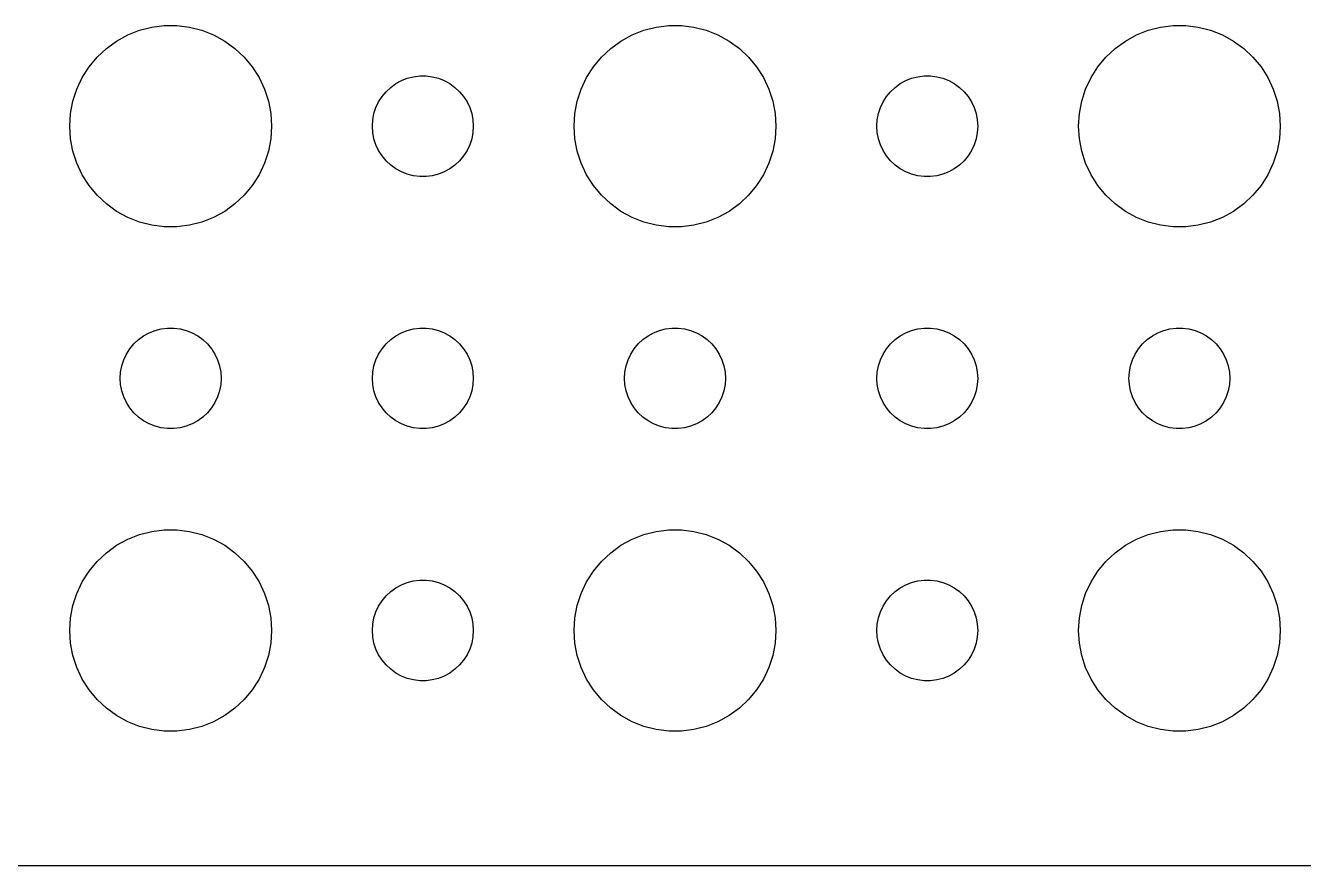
# Model space of a CAD drawing. Header units: metres. Extents: x -134 to 134, y -112 to 112.
# Drawn here: x -71.81 to -33.81, y -111.99 to -87.01 of the extents above; entities that cross this region are included whole.
import ezdxf

# ---------------------------------------------------------------- set-up
doc = ezdxf.new("R2010")
doc.units = ezdxf.units.M

msp = doc.modelspace()

# ---------------------------------------------------------------- linework, layer by layer
for p, q in [((-68.0621, -87.0531), (-67.6884, -87.0059)), ((-67.6884, -87.0059), (-67.3116, -87.0059)), ((-67.3116, -87.0059), (-66.9379, -87.0531)), ((-53.0621, -87.0531), (-52.6884, -87.0059)), ((-52.6884, -87.0059), (-52.3116, -87.0059)), ((-52.3116, -87.0059), (-51.9379, -87.0531)), ((-38.0621, -87.0531), (-37.6884, -87.0059)), ((-37.6884, -87.0059), (-37.3116, -87.0059)), ((-37.3116, -87.0059), (-36.9379, -87.0531)), ((-69.1075, -87.467), (-68.7773, -87.2855)), ((-68.7773, -87.2855), (-68.427, -87.1468)), ((-68.427, -87.1468), (-68.0621, -87.0531)), ((-66.9379, -87.0531), (-66.573, -87.1468)), ((-66.573, -87.1468), (-66.2227, -87.2855)), ((-66.2227, -87.2855), (-65.8925, -87.467)), ((-54.1075, -87.467), (-53.7773, -87.2855)), ((-53.7773, -87.2855), (-53.427, -87.1468)), ((-53.427, -87.1468), (-53.0621, -87.0531)), ((-51.9379, -87.0531), (-51.5729, -87.1468)), ((-51.5729, -87.1468), (-51.2227, -87.2855)), ((-51.2227, -87.2855), (-50.8925, -87.467)), ((-39.1075, -87.467), (-38.7773, -87.2855)), ((-38.7773, -87.2855), (-38.427, -87.1468)), ((-38.427, -87.1468), (-38.0621, -87.0531)), ((-36.9379, -87.0531), (-36.5729, -87.1468)), ((-36.5729, -87.1468), (-36.2227, -87.2855)), ((-36.2227, -87.2855), (-35.8925, -87.467)), ((-69.6869, -87.9464), (-69.4123, -87.6885)), ((-69.4123, -87.6885), (-69.1075, -87.467)), ((-65.8925, -87.467), (-65.5877, -87.6885)), ((-65.5877, -87.6885), (-65.3131, -87.9464)), ((-54.6869, -87.9464), (-54.4123, -87.6885)), ((-54.4123, -87.6885), (-54.1075, -87.467)), ((-50.8925, -87.467), (-50.5877, -87.6885)), ((-50.5877, -87.6885), (-50.3131, -87.9464)), ((-39.6869, -87.9464), (-39.4123, -87.6885)), ((-39.4123, -87.6885), (-39.1075, -87.467)), ((-35.8925, -87.467), (-35.5877, -87.6885)), ((-35.5877, -87.6885), (-35.3131, -87.9464)), ((-69.927, -88.2366), (-69.6869, -87.9464)), ((-65.3131, -87.9464), (-65.073, -88.2366)), ((-54.927, -88.2366), (-54.6869, -87.9464)), ((-50.3131, -87.9464), (-50.0729, -88.2366)), ((-39.927, -88.2366), (-39.6869, -87.9464)), ((-35.3131, -87.9464), (-35.0729, -88.2366)), ((-70.1289, -88.5547), (-69.927, -88.2366)), ((-65.073, -88.2366), (-64.8711, -88.5547)), ((-60.4635, -88.5734), (-60.2811, -88.5266)), ((-60.2811, -88.5266), (-60.0942, -88.503)), ((-60.0942, -88.503), (-59.9058, -88.503)), ((-59.9058, -88.503), (-59.7189, -88.5266)), ((-59.7189, -88.5266), (-59.5365, -88.5734)), ((-55.1289, -88.5547), (-54.927, -88.2366)), ((-50.0729, -88.2366), (-49.8711, -88.5547)), ((-45.4635, -88.5734), (-45.2811, -88.5266)), ((-45.2811, -88.5266), (-45.0942, -88.503)), ((-45.0942, -88.503), (-44.9058, -88.503)), ((-44.9058, -88.503), (-44.7189, -88.5266)), ((-44.7189, -88.5266), (-44.5365, -88.5734)), ((-40.1289, -88.5547), (-39.927, -88.2366)), ((-35.0729, -88.2366), (-34.8711, -88.5547)), ((-70.4057, -89.2539), (-70.2893, -88.8956)), ((-70.2893, -88.8956), (-70.1289, -88.5547)), ((-64.8711, -88.5547), (-64.7107, -88.8956)), ((-64.7107, -88.8956), (-64.5943, -89.2539)), ((-61.0934, -88.9732), (-60.9561, -88.8442)), ((-60.9561, -88.8442), (-60.8037, -88.7335)), ((-60.8037, -88.7335), (-60.6387, -88.6428)), ((-60.6387, -88.6428), (-60.4635, -88.5734)), ((-59.5365, -88.5734), (-59.3613, -88.6428)), ((-59.3613, -88.6428), (-59.1963, -88.7335)), ((-59.1963, -88.7335), (-59.0439, -88.8442)), ((-59.0439, -88.8442), (-58.9065, -88.9732)), ((-55.4057, -89.2539), (-55.2893, -88.8956)), ((-55.2893, -88.8956), (-55.1289, -88.5547)), ((-49.8711, -88.5547), (-49.7107, -88.8956)), ((-49.7107, -88.8956), (-49.5942, -89.2539)), ((-46.0934, -88.9732), (-45.9561, -88.8442)), ((-45.9561, -88.8442), (-45.8037, -88.7335)), ((-45.8037, -88.7335), (-45.6387, -88.6428)), ((-45.6387, -88.6428), (-45.4635, -88.5734)), ((-44.5365, -88.5734), (-44.3613, -88.6428)), ((-44.3613, -88.6428), (-44.1963, -88.7335)), ((-44.1963, -88.7335), (-44.0439, -88.8442)), ((-44.0439, -88.8442), (-43.9065, -88.9732)), ((-40.4057, -89.2539), (-40.2893, -88.8956)), ((-40.2893, -88.8956), (-40.1289, -88.5547)), ((-34.8711, -88.5547), (-34.7107, -88.8956)), ((-34.7107, -88.8956), (-34.5942, -89.2539)), ((-70.4763, -89.624), (-70.4057, -89.2539)), ((-64.5943, -89.2539), (-64.5237, -89.624)), ((-61.3947, -89.4478), (-61.3145, -89.2774)), ((-61.3145, -89.2774), (-61.2135, -89.1183)), ((-61.2135, -89.1183), (-61.0934, -88.9732)), ((-58.9065, -88.9732), (-58.7865, -89.1183)), ((-58.7865, -89.1183), (-58.6855, -89.2774)), ((-58.6855, -89.2774), (-58.6053, -89.4478)), ((-55.4763, -89.624), (-55.4057, -89.2539)), ((-49.5942, -89.2539), (-49.5237, -89.624)), ((-46.3947, -89.4478), (-46.3145, -89.2774)), ((-46.3145, -89.2774), (-46.2135, -89.1183)), ((-46.2135, -89.1183), (-46.0934, -88.9732)), ((-43.9065, -88.9732), (-43.7865, -89.1183)), ((-43.7865, -89.1183), (-43.6855, -89.2774)), ((-43.6855, -89.2774), (-43.6053, -89.4478)), ((-40.4763, -89.624), (-40.4057, -89.2539)), ((-34.5942, -89.2539), (-34.5237, -89.624)), ((-70.5, -90), (-70.4763, -89.624)), ((-64.5237, -89.624), (-64.5, -90)), ((-61.4882, -89.812), (-61.4529, -89.627)), ((-61.4529, -89.627), (-61.3947, -89.4478)), ((-58.6053, -89.4478), (-58.5471, -89.627)), ((-58.5471, -89.627), (-58.5118, -89.812)), ((-55.5, -90), (-55.4763, -89.624)), ((-49.5237, -89.624), (-49.5, -90)), ((-46.4882, -89.812), (-46.4529, -89.627)), ((-46.4529, -89.627), (-46.3947, -89.4478)), ((-43.6053, -89.4478), (-43.5471, -89.627)), ((-43.5471, -89.627), (-43.5118, -89.812)), ((-40.5, -90), (-40.4763, -89.624)), ((-34.5237, -89.624), (-34.5, -90)), ((-70.4763, -90.376), (-70.5, -90)), ((-64.5, -90), (-64.5237, -90.376)), ((-61.5, -90), (-61.4882, -89.812)), ((-61.4882, -90.188), (-61.5, -90)), ((-58.5118, -89.812), (-58.5, -90)), ((-58.5, -90), (-58.5118, -90.188)), ((-55.4763, -90.376), (-55.5, -90)), ((-49.5, -90), (-49.5237, -90.376)), ((-46.5, -90), (-46.4882, -89.812)), ((-46.4882, -90.188), (-46.5, -90)), ((-43.5118, -89.812), (-43.5, -90)), ((-43.5, -90), (-43.5118, -90.188)), ((-40.4763, -90.376), (-40.5, -90)), ((-34.5, -90), (-34.5237, -90.376)), ((-70.4057, -90.7461), (-70.4763, -90.376)), ((-64.5237, -90.376), (-64.5943, -90.7461)), ((-61.4529, -90.373), (-61.4882, -90.188)), ((-61.3947, -90.5522), (-61.4529, -90.373)), ((-58.5471, -90.373), (-58.6053, -90.5522)), ((-58.5118, -90.188), (-58.5471, -90.373)), ((-55.4057, -90.7461), (-55.4763, -90.376)), ((-49.5237, -90.376), (-49.5942, -90.7461)), ((-46.4529, -90.373), (-46.4882, -90.188)), ((-46.3947, -90.5522), (-46.4529, -90.373)), ((-43.5471, -90.373), (-43.6053, -90.5522)), ((-43.5118, -90.188), (-43.5471, -90.373)), ((-40.4057, -90.7461), (-40.4763, -90.376)), ((-34.5237, -90.376), (-34.5942, -90.7461)), ((-70.2893, -91.1044), (-70.4057, -90.7461)), ((-64.5943, -90.7461), (-64.7107, -91.1044)), ((-61.3145, -90.7226), (-61.3947, -90.5522)), ((-61.2135, -90.8817), (-61.3145, -90.7226)), ((-58.6855, -90.7226), (-58.7865, -90.8817)), ((-58.6053, -90.5522), (-58.6855, -90.7226)), ((-55.2893, -91.1044), (-55.4057, -90.7461)), ((-49.5942, -90.7461), (-49.7107, -91.1044)), ((-46.3145, -90.7226), (-46.3947, -90.5522)), ((-46.2135, -90.8817), (-46.3145, -90.7226)), ((-43.6855, -90.7226), (-43.7865, -90.8817)), ((-43.6053, -90.5522), (-43.6855, -90.7226)), ((-40.2893, -91.1044), (-40.4057, -90.7461)), ((-34.5942, -90.7461), (-34.7107, -91.1044)), ((-70.1289, -91.4453), (-70.2893, -91.1044)), ((-64.7107, -91.1044), (-64.8711, -91.4453)), ((-61.0934, -91.0268), (-61.2135, -90.8817)), ((-60.9561, -91.1558), (-61.0934, -91.0268)), ((-60.8037, -91.2665), (-60.9561, -91.1558)), ((-59.0439, -91.1558), (-59.1963, -91.2665)), ((-58.9065, -91.0268), (-59.0439, -91.1558)), ((-58.7865, -90.8817), (-58.9065, -91.0268)), ((-55.1289, -91.4453), (-55.2893, -91.1044)), ((-49.7107, -91.1044), (-49.8711, -91.4453)), ((-46.0934, -91.0268), (-46.2135, -90.8817)), ((-45.9561, -91.1558), (-46.0934, -91.0268)), ((-45.8037, -91.2665), (-45.9561, -91.1558)), ((-44.0439, -91.1558), (-44.1963, -91.2665)), ((-43.9065, -91.0268), (-44.0439, -91.1558)), ((-43.7865, -90.8817), (-43.9065, -91.0268)), ((-40.1289, -91.4453), (-40.2893, -91.1044)), ((-34.7107, -91.1044), (-34.8711, -91.4453)), ((-69.927, -91.7634), (-70.1289, -91.4453)), ((-64.8711, -91.4453), (-65.073, -91.7634)), ((-60.6387, -91.3572), (-60.8037, -91.2665)), ((-60.4635, -91.4266), (-60.6387, -91.3572)), ((-60.2811, -91.4734), (-60.4635, -91.4266)), ((-60.0942, -91.497), (-60.2811, -91.4734)), ((-59.9058, -91.497), (-60.0942, -91.497)), ((-59.7189, -91.4734), (-59.9058, -91.497)), ((-59.5365, -91.4266), (-59.7189, -91.4734)), ((-59.3613, -91.3572), (-59.5365, -91.4266)), ((-59.1963, -91.2665), (-59.3613, -91.3572)), ((-54.927, -91.7634), (-55.1289, -91.4453)), ((-49.8711, -91.4453), (-50.0729, -91.7634)), ((-45.6387, -91.3572), (-45.8037, -91.2665)), ((-45.4635, -91.4266), (-45.6387, -91.3572)), ((-45.2811, -91.4734), (-45.4635, -91.4266)), ((-45.0942, -91.497), (-45.2811, -91.4734)), ((-44.9058, -91.497), (-45.0942, -91.497)), ((-44.7189, -91.4734), (-44.9058, -91.497)), ((-44.5365, -91.4266), (-44.7189, -91.4734)), ((-44.3613, -91.3572), (-44.5365, -91.4266)), ((-44.1963, -91.2665), (-44.3613, -91.3572)), ((-39.927, -91.7634), (-40.1289, -91.4453)), ((-34.8711, -91.4453), (-35.0729, -91.7634)), ((-69.6869, -92.0536), (-69.927, -91.7634)), ((-65.073, -91.7634), (-65.3131, -92.0536)), ((-54.6869, -92.0536), (-54.927, -91.7634)), ((-50.0729, -91.7634), (-50.3131, -92.0536)), ((-39.6869, -92.0536), (-39.927, -91.7634)), ((-35.0729, -91.7634), (-35.3131, -92.0536)), ((-69.4123, -92.3115), (-69.6869, -92.0536)), ((-69.1075, -92.533), (-69.4123, -92.3115)), ((-65.5877, -92.3115), (-65.8925, -92.533)), ((-65.3131, -92.0536), (-65.5877, -92.3115)), ((-54.4123, -92.3115), (-54.6869, -92.0536)), ((-54.1075, -92.533), (-54.4123, -92.3115)), ((-50.5877, -92.3115), (-50.8925, -92.533)), ((-50.3131, -92.0536), (-50.5877, -92.3115)), ((-39.4123, -92.3115), (-39.6869, -92.0536)), ((-39.1075, -92.533), (-39.4123, -92.3115)), ((-35.5877, -92.3115), (-35.8925, -92.533)), ((-35.3131, -92.0536), (-35.5877, -92.3115)), ((-68.7773, -92.7145), (-69.1075, -92.533)), ((-68.427, -92.8532), (-68.7773, -92.7145)), ((-66.2227, -92.7145), (-66.573, -92.8532)), ((-65.8925, -92.533), (-66.2227, -92.7145)), ((-53.7773, -92.7145), (-54.1075, -92.533)), ((-53.427, -92.8532), (-53.7773, -92.7145)), ((-51.2227, -92.7145), (-51.5729, -92.8532)), ((-50.8925, -92.533), (-51.2227, -92.7145)), ((-38.7773, -92.7145), (-39.1075, -92.533)), ((-38.427, -92.8532), (-38.7773, -92.7145)), ((-36.2227, -92.7145), (-36.5729, -92.8532)), ((-35.8925, -92.533), (-36.2227, -92.7145)), ((-68.0621, -92.9469), (-68.427, -92.8532)), ((-67.6884, -92.9941), (-68.0621, -92.9469)), ((-67.3116, -92.9941), (-67.6884, -92.9941)), ((-66.9379, -92.9469), (-67.3116, -92.9941)), ((-66.573, -92.8532), (-66.9379, -92.9469)), ((-53.0621, -92.9469), (-53.427, -92.8532)), ((-52.6884, -92.9941), (-53.0621, -92.9469)), ((-52.3116, -92.9941), (-52.6884, -92.9941)), ((-51.9379, -92.9469), (-52.3116, -92.9941)), ((-51.5729, -92.8532), (-51.9379, -92.9469)), ((-38.0621, -92.9469), (-38.427, -92.8532)), ((-37.6884, -92.9941), (-38.0621, -92.9469)), ((-37.3116, -92.9941), (-37.6884, -92.9941)), ((-36.9379, -92.9469), (-37.3116, -92.9941)), ((-36.5729, -92.8532), (-36.9379, -92.9469)), ((-68.3037, -96.2335), (-68.1387, -96.1428)), ((-68.1387, -96.1428), (-67.9635, -96.0734)), ((-67.9635, -96.0734), (-67.7811, -96.0266)), ((-67.7811, -96.0266), (-67.5942, -96.003)), ((-67.5942, -96.003), (-67.4058, -96.003)), ((-67.4058, -96.003), (-67.2189, -96.0266)), ((-67.2189, -96.0266), (-67.0365, -96.0734)), ((-67.0365, -96.0734), (-66.8613, -96.1428)), ((-66.8613, -96.1428), (-66.6963, -96.2335)), ((-60.8037, -96.2335), (-60.6387, -96.1428)), ((-60.6387, -96.1428), (-60.4635, -96.0734)), ((-60.4635, -96.0734), (-60.2811, -96.0266)), ((-60.2811, -96.0266), (-60.0942, -96.003)), ((-60.0942, -96.003), (-59.9058, -96.003)), ((-59.9058, -96.003), (-59.7189, -96.0266)), ((-59.7189, -96.0266), (-59.5365, -96.0734)), ((-59.5365, -96.0734), (-59.3613, -96.1428)), ((-59.3613, -96.1428), (-59.1963, -96.2335)), ((-53.3037, -96.2335), (-53.1387, -96.1428)), ((-53.1387, -96.1428), (-52.9635, -96.0734)), ((-52.9635, -96.0734), (-52.7811, -96.0266)), ((-52.7811, -96.0266), (-52.5942, -96.003)), ((-52.5942, -96.003), (-52.4058, -96.003)), ((-52.4058, -96.003), (-52.2189, -96.0266)), ((-52.2189, -96.0266), (-52.0365, -96.0734)), ((-52.0365, -96.0734), (-51.8613, -96.1428)), ((-51.8613, -96.1428), (-51.6963, -96.2335)), ((-45.8037, -96.2335), (-45.6387, -96.1428)), ((-45.6387, -96.1428), (-45.4635, -96.0734)), ((-45.4635, -96.0734), (-45.2811, -96.0266)), ((-45.2811, -96.0266), (-45.0942, -96.003)), ((-45.0942, -96.003), (-44.9058, -96.003)), ((-44.9058, -96.003), (-44.7189, -96.0266)), ((-44.7189, -96.0266), (-44.5365, -96.0734)), ((-44.5365, -96.0734), (-44.3613, -96.1428)), ((-44.3613, -96.1428), (-44.1963, -96.2335)), ((-38.3037, -96.2335), (-38.1387, -96.1428)), ((-38.1387, -96.1428), (-37.9635, -96.0734)), ((-37.9635, -96.0734), (-37.7811, -96.0266)), ((-37.7811, -96.0266), (-37.5942, -96.003)), ((-37.5942, -96.003), (-37.4058, -96.003)), ((-37.4058, -96.003), (-37.2189, -96.0266)), ((-37.2189, -96.0266), (-37.0365, -96.0734)), ((-37.0365, -96.0734), (-36.8613, -96.1428)), ((-36.8613, -96.1428), (-36.6963, -96.2335)), ((-68.7135, -96.6183), (-68.5934, -96.4732)), ((-68.5934, -96.4732), (-68.4561, -96.3442)), ((-68.4561, -96.3442), (-68.3037, -96.2335)), ((-66.6963, -96.2335), (-66.5439, -96.3442)), ((-66.5439, -96.3442), (-66.4065, -96.4732)), ((-66.4065, -96.4732), (-66.2865, -96.6183)), ((-61.2135, -96.6183), (-61.0934, -96.4732)), ((-61.0934, -96.4732), (-60.9561, -96.3442)), ((-60.9561, -96.3442), (-60.8037, -96.2335)), ((-59.1963, -96.2335), (-59.0439, -96.3442)), ((-59.0439, -96.3442), (-58.9065, -96.4732)), ((-58.9065, -96.4732), (-58.7865, -96.6183)), ((-53.7135, -96.6183), (-53.5934, -96.4732)), ((-53.5934, -96.4732), (-53.4561, -96.3442)), ((-53.4561, -96.3442), (-53.3037, -96.2335)), ((-51.6963, -96.2335), (-51.5439, -96.3442)), ((-51.5439, -96.3442), (-51.4065, -96.4732)), ((-51.4065, -96.4732), (-51.2865, -96.6183)), ((-46.2135, -96.6183), (-46.0934, -96.4732)), ((-46.0934, -96.4732), (-45.9561, -96.3442)), ((-45.9561, -96.3442), (-45.8037, -96.2335)), ((-44.1963, -96.2335), (-44.0439, -96.3442)), ((-44.0439, -96.3442), (-43.9065, -96.4732)), ((-43.9065, -96.4732), (-43.7865, -96.6183)), ((-38.7135, -96.6183), (-38.5934, -96.4732)), ((-38.5934, -96.4732), (-38.4561, -96.3442)), ((-38.4561, -96.3442), (-38.3037, -96.2335)), ((-36.6963, -96.2335), (-36.5439, -96.3442)), ((-36.5439, -96.3442), (-36.4065, -96.4732)), ((-36.4065, -96.4732), (-36.2865, -96.6183)), ((-68.8947, -96.9478), (-68.8145, -96.7774)), ((-68.8145, -96.7774), (-68.7135, -96.6183)), ((-66.2865, -96.6183), (-66.1855, -96.7774)), ((-66.1855, -96.7774), (-66.1053, -96.9478)), ((-61.3947, -96.9478), (-61.3145, -96.7774)), ((-61.3145, -96.7774), (-61.2135, -96.6183)), ((-58.7865, -96.6183), (-58.6855, -96.7774)), ((-58.6855, -96.7774), (-58.6053, -96.9478)), ((-53.8947, -96.9478), (-53.8145, -96.7774)), ((-53.8145, -96.7774), (-53.7135, -96.6183)), ((-51.2865, -96.6183), (-51.1855, -96.7774)), ((-51.1855, -96.7774), (-51.1053, -96.9478)), ((-46.3947, -96.9478), (-46.3145, -96.7774)), ((-46.3145, -96.7774), (-46.2135, -96.6183)), ((-43.7865, -96.6183), (-43.6855, -96.7774)), ((-43.6855, -96.7774), (-43.6053, -96.9478)), ((-38.8947, -96.9478), (-38.8145, -96.7774)), ((-38.8145, -96.7774), (-38.7135, -96.6183)), ((-36.2865, -96.6183), (-36.1855, -96.7774)), ((-36.1855, -96.7774), (-36.1053, -96.9478)), ((-68.9882, -97.312), (-68.9529, -97.127)), ((-68.9529, -97.127), (-68.8947, -96.9478)), ((-66.1053, -96.9478), (-66.0471, -97.127)), ((-66.0471, -97.127), (-66.0118, -97.312)), ((-61.4882, -97.312), (-61.4529, -97.127)), ((-61.4529, -97.127), (-61.3947, -96.9478)), ((-58.6053, -96.9478), (-58.5471, -97.127)), ((-58.5471, -97.127), (-58.5118, -97.312)), ((-53.9882, -97.312), (-53.9529, -97.127)), ((-53.9529, -97.127), (-53.8947, -96.9478)), ((-51.1053, -96.9478), (-51.0471, -97.127)), ((-51.0471, -97.127), (-51.0118, -97.312)), ((-46.4882, -97.312), (-46.4529, -97.127)), ((-46.4529, -97.127), (-46.3947, -96.9478)), ((-43.6053, -96.9478), (-43.5471, -97.127)), ((-43.5471, -97.127), (-43.5118, -97.312)), ((-38.9882, -97.312), (-38.9529, -97.127)), ((-38.9529, -97.127), (-38.8947, -96.9478)), ((-36.1053, -96.9478), (-36.0471, -97.127)), ((-36.0471, -97.127), (-36.0118, -97.312)), ((-69, -97.5), (-68.9882, -97.312)), ((-68.9882, -97.688), (-69, -97.5)), ((-66.0118, -97.312), (-66, -97.5)), ((-66, -97.5), (-66.0118, -97.688)), ((-61.5, -97.5), (-61.4882, -97.312)), ((-61.4882, -97.688), (-61.5, -97.5)), ((-58.5118, -97.312), (-58.5, -97.5)), ((-58.5, -97.5), (-58.5118, -97.688)), ((-54, -97.5), (-53.9882, -97.312)), ((-53.9882, -97.688), (-54, -97.5)), ((-51.0118, -97.312), (-51, -97.5)), ((-51, -97.5), (-51.0118, -97.688)), ((-46.5, -97.5), (-46.4882, -97.312)), ((-46.4882, -97.688), (-46.5, -97.5)), ((-43.5118, -97.312), (-43.5, -97.5)), ((-43.5, -97.5), (-43.5118, -97.688)), ((-39, -97.5), (-38.9882, -97.312)), ((-38.9882, -97.688), (-39, -97.5)), ((-36.0118, -97.312), (-36, -97.5)), ((-36, -97.5), (-36.0118, -97.688)), ((-68.9529, -97.873), (-68.9882, -97.688)), ((-68.8947, -98.0522), (-68.9529, -97.873)), ((-66.0471, -97.873), (-66.1053, -98.0522)), ((-66.0118, -97.688), (-66.0471, -97.873)), ((-61.4529, -97.873), (-61.4882, -97.688)), ((-61.3947, -98.0522), (-61.4529, -97.873)), ((-58.5471, -97.873), (-58.6053, -98.0522)), ((-58.5118, -97.688), (-58.5471, -97.873)), ((-53.9529, -97.873), (-53.9882, -97.688)), ((-53.8947, -98.0522), (-53.9529, -97.873)), ((-51.0471, -97.873), (-51.1053, -98.0522)), ((-51.0118, -97.688), (-51.0471, -97.873)), ((-46.4529, -97.873), (-46.4882, -97.688)), ((-46.3947, -98.0522), (-46.4529, -97.873)), ((-43.5471, -97.873), (-43.6053, -98.0522)), ((-43.5118, -97.688), (-43.5471, -97.873)), ((-38.9529, -97.873), (-38.9882, -97.688)), ((-38.8947, -98.0522), (-38.9529, -97.873)), ((-36.0471, -97.873), (-36.1053, -98.0522)), ((-36.0118, -97.688), (-36.0471, -97.873)), ((-68.8145, -98.2226), (-68.8947, -98.0522)), ((-68.7135, -98.3817), (-68.8145, -98.2226)), ((-68.5934, -98.5268), (-68.7135, -98.3817)), ((-66.2865, -98.3817), (-66.4065, -98.5268)), ((-66.1855, -98.2226), (-66.2865, -98.3817)), ((-66.1053, -98.0522), (-66.1855, -98.2226)), ((-61.3145, -98.2226), (-61.3947, -98.0522)), ((-61.2135, -98.3817), (-61.3145, -98.2226)), ((-61.0934, -98.5268), (-61.2135, -98.3817)), ((-58.7865, -98.3817), (-58.9065, -98.5268)), ((-58.6855, -98.2226), (-58.7865, -98.3817)), ((-58.6053, -98.0522), (-58.6855, -98.2226)), ((-53.8145, -98.2226), (-53.8947, -98.0522)), ((-53.7135, -98.3817), (-53.8145, -98.2226)), ((-53.5934, -98.5268), (-53.7135, -98.3817)), ((-51.2865, -98.3817), (-51.4065, -98.5268)), ((-51.1855, -98.2226), (-51.2865, -98.3817)), ((-51.1053, -98.0522), (-51.1855, -98.2226)), ((-46.3145, -98.2226), (-46.3947, -98.0522)), ((-46.2135, -98.3817), (-46.3145, -98.2226)), ((-46.0934, -98.5268), (-46.2135, -98.3817)), ((-43.7865, -98.3817), (-43.9065, -98.5268)), ((-43.6855, -98.2226), (-43.7865, -98.3817)), ((-43.6053, -98.0522), (-43.6855, -98.2226)), ((-38.8145, -98.2226), (-38.8947, -98.0522)), ((-38.7135, -98.3817), (-38.8145, -98.2226)), ((-38.5934, -98.5268), (-38.7135, -98.3817)), ((-36.2865, -98.3817), (-36.4065, -98.5268)), ((-36.1855, -98.2226), (-36.2865, -98.3817)), ((-36.1053, -98.0522), (-36.1855, -98.2226)), ((-68.4561, -98.6558), (-68.5934, -98.5268)), ((-68.3037, -98.7665), (-68.4561, -98.6558)), ((-68.1387, -98.8572), (-68.3037, -98.7665)), ((-66.6963, -98.7665), (-66.8613, -98.8572)), ((-66.5439, -98.6558), (-66.6963, -98.7665)), ((-66.4065, -98.5268), (-66.5439, -98.6558)), ((-60.9561, -98.6558), (-61.0934, -98.5268)), ((-60.8037, -98.7665), (-60.9561, -98.6558)), ((-60.6387, -98.8572), (-60.8037, -98.7665)), ((-59.1963, -98.7665), (-59.3613, -98.8572)), ((-59.0439, -98.6558), (-59.1963, -98.7665)), ((-58.9065, -98.5268), (-59.0439, -98.6558)), ((-53.4561, -98.6558), (-53.5934, -98.5268)), ((-53.3037, -98.7665), (-53.4561, -98.6558)), ((-53.1387, -98.8572), (-53.3037, -98.7665)), ((-51.6963, -98.7665), (-51.8613, -98.8572)), ((-51.5439, -98.6558), (-51.6963, -98.7665)), ((-51.4065, -98.5268), (-51.5439, -98.6558)), ((-45.9561, -98.6558), (-46.0934, -98.5268)), ((-45.8037, -98.7665), (-45.9561, -98.6558)), ((-45.6387, -98.8572), (-45.8037, -98.7665)), ((-44.1963, -98.7665), (-44.3613, -98.8572)), ((-44.0439, -98.6558), (-44.1963, -98.7665)), ((-43.9065, -98.5268), (-44.0439, -98.6558)), ((-38.4561, -98.6558), (-38.5934, -98.5268)), ((-38.3037, -98.7665), (-38.4561, -98.6558)), ((-38.1387, -98.8572), (-38.3037, -98.7665)), ((-36.6963, -98.7665), (-36.8613, -98.8572)), ((-36.5439, -98.6558), (-36.6963, -98.7665)), ((-36.4065, -98.5268), (-36.5439, -98.6558)), ((-67.9635, -98.9266), (-68.1387, -98.8572)), ((-67.7811, -98.9734), (-67.9635, -98.9266)), ((-67.5942, -98.997), (-67.7811, -98.9734)), ((-67.4058, -98.997), (-67.5942, -98.997)), ((-67.2189, -98.9734), (-67.4058, -98.997)), ((-67.0365, -98.9266), (-67.2189, -98.9734)), ((-66.8613, -98.8572), (-67.0365, -98.9266)), ((-60.4635, -98.9266), (-60.6387, -98.8572)), ((-60.2811, -98.9734), (-60.4635, -98.9266)), ((-60.0942, -98.997), (-60.2811, -98.9734)), ((-59.9058, -98.997), (-60.0942, -98.997)), ((-59.7189, -98.9734), (-59.9058, -98.997)), ((-59.5365, -98.9266), (-59.7189, -98.9734)), ((-59.3613, -98.8572), (-59.5365, -98.9266)), ((-52.9635, -98.9266), (-53.1387, -98.8572)), ((-52.7811, -98.9734), (-52.9635, -98.9266)), ((-52.5942, -98.997), (-52.7811, -98.9734)), ((-52.4058, -98.997), (-52.5942, -98.997)), ((-52.2189, -98.9734), (-52.4058, -98.997)), ((-52.0365, -98.9266), (-52.2189, -98.9734)), ((-51.8613, -98.8572), (-52.0365, -98.9266)), ((-45.4635, -98.9266), (-45.6387, -98.8572)), ((-45.2811, -98.9734), (-45.4635, -98.9266)), ((-45.0942, -98.997), (-45.2811, -98.9734)), ((-44.9058, -98.997), (-45.0942, -98.997)), ((-44.7189, -98.9734), (-44.9058, -98.997)), ((-44.5365, -98.9266), (-44.7189, -98.9734)), ((-44.3613, -98.8572), (-44.5365, -98.9266)), ((-37.9635, -98.9266), (-38.1387, -98.8572)), ((-37.7811, -98.9734), (-37.9635, -98.9266)), ((-37.5942, -98.997), (-37.7811, -98.9734)), ((-37.4058, -98.997), (-37.5942, -98.997)), ((-37.2189, -98.9734), (-37.4058, -98.997)), ((-37.0365, -98.9266), (-37.2189, -98.9734)), ((-36.8613, -98.8572), (-37.0365, -98.9266)), ((-68.7773, -102.286), (-68.427, -102.147)), ((-68.427, -102.147), (-68.0621, -102.053)), ((-68.0621, -102.053), (-67.6884, -102.006)), ((-67.6884, -102.006), (-67.3116, -102.006)), ((-67.3116, -102.006), (-66.9379, -102.053)), ((-66.9379, -102.053), (-66.573, -102.147)), ((-66.573, -102.147), (-66.2227, -102.286)), ((-53.7773, -102.286), (-53.427, -102.147)), ((-53.427, -102.147), (-53.0621, -102.053)), ((-53.0621, -102.053), (-52.6884, -102.006)), ((-52.6884, -102.006), (-52.3116, -102.006)), ((-52.3116, -102.006), (-51.9379, -102.053)), ((-51.9379, -102.053), (-51.5729, -102.147)), ((-51.5729, -102.147), (-51.2227, -102.286)), ((-38.7773, -102.286), (-38.427, -102.147)), ((-38.427, -102.147), (-38.0621, -102.053)), ((-38.0621, -102.053), (-37.6884, -102.006)), ((-37.6884, -102.006), (-37.3116, -102.006)), ((-37.3116, -102.006), (-36.9379, -102.053)), ((-36.9379, -102.053), (-36.5729, -102.147)), ((-36.5729, -102.147), (-36.2227, -102.286)), ((-69.4123, -102.688), (-69.1075, -102.467)), ((-69.1075, -102.467), (-68.7773, -102.286)), ((-66.2227, -102.286), (-65.8925, -102.467)), ((-65.8925, -102.467), (-65.5877, -102.688)), ((-54.4123, -102.688), (-54.1075, -102.467)), ((-54.1075, -102.467), (-53.7773, -102.286)), ((-51.2227, -102.286), (-50.8925, -102.467)), ((-50.8925, -102.467), (-50.5877, -102.688)), ((-39.4123, -102.688), (-39.1075, -102.467)), ((-39.1075, -102.467), (-38.7773, -102.286)), ((-36.2227, -102.286), (-35.8925, -102.467)), ((-35.8925, -102.467), (-35.5877, -102.688)), ((-69.927, -103.237), (-69.6869, -102.946)), ((-69.6869, -102.946), (-69.4123, -102.688)), ((-65.5877, -102.688), (-65.3131, -102.946)), ((-65.3131, -102.946), (-65.073, -103.237)), ((-54.927, -103.237), (-54.6869, -102.946)), ((-54.6869, -102.946), (-54.4123, -102.688)), ((-50.5877, -102.688), (-50.3131, -102.946)), ((-50.3131, -102.946), (-50.0729, -103.237)), ((-39.927, -103.237), (-39.6869, -102.946)), ((-39.6869, -102.946), (-39.4123, -102.688)), ((-35.5877, -102.688), (-35.3131, -102.946)), ((-35.3131, -102.946), (-35.0729, -103.237)), ((-70.1289, -103.555), (-69.927, -103.237)), ((-65.073, -103.237), (-64.8711, -103.555)), ((-55.1289, -103.555), (-54.927, -103.237)), ((-50.0729, -103.237), (-49.8711, -103.555)), ((-40.1289, -103.555), (-39.927, -103.237)), ((-35.0729, -103.237), (-34.8711, -103.555)), ((-70.2893, -103.896), (-70.1289, -103.555)), ((-64.8711, -103.555), (-64.7107, -103.896)), ((-60.9561, -103.844), (-60.8037, -103.734)), ((-60.8037, -103.734), (-60.6387, -103.643)), ((-60.6387, -103.643), (-60.4635, -103.573)), ((-60.4635, -103.573), (-60.2811, -103.527)), ((-60.2811, -103.527), (-60.0942, -103.503)), ((-60.0942, -103.503), (-59.9058, -103.503)), ((-59.9058, -103.503), (-59.7189, -103.527)), ((-59.7189, -103.527), (-59.5365, -103.573)), ((-59.5365, -103.573), (-59.3613, -103.643)), ((-59.3613, -103.643), (-59.1963, -103.734)), ((-59.1963, -103.734), (-59.0439, -103.844)), ((-55.2893, -103.896), (-55.1289, -103.555)), ((-49.8711, -103.555), (-49.7107, -103.896)), ((-45.9561, -103.844), (-45.8037, -103.734)), ((-45.8037, -103.734), (-45.6387, -103.643)), ((-45.6387, -103.643), (-45.4635, -103.573)), ((-45.4635, -103.573), (-45.2811, -103.527)), ((-45.2811, -103.527), (-45.0942, -103.503)), ((-45.0942, -103.503), (-44.9058, -103.503)), ((-44.9058, -103.503), (-44.7189, -103.527)), ((-44.7189, -103.527), (-44.5365, -103.573)), ((-44.5365, -103.573), (-44.3613, -103.643)), ((-44.3613, -103.643), (-44.1963, -103.734)), ((-44.1963, -103.734), (-44.0439, -103.844)), ((-40.2893, -103.896), (-40.1289, -103.555)), ((-34.8711, -103.555), (-34.7107, -103.896)), ((-70.4057, -104.254), (-70.2893, -103.896)), ((-64.7107, -103.896), (-64.5943, -104.254)), ((-61.3145, -104.277), (-61.2135, -104.118)), ((-61.2135, -104.118), (-61.0934, -103.973)), ((-61.0934, -103.973), (-60.9561, -103.844)), ((-59.0439, -103.844), (-58.9065, -103.973)), ((-58.9065, -103.973), (-58.7865, -104.118)), ((-58.7865, -104.118), (-58.6855, -104.277)), ((-55.4057, -104.254), (-55.2893, -103.896)), ((-49.7107, -103.896), (-49.5942, -104.254)), ((-46.3145, -104.277), (-46.2135, -104.118)), ((-46.2135, -104.118), (-46.0934, -103.973)), ((-46.0934, -103.973), (-45.9561, -103.844)), ((-44.0439, -103.844), (-43.9065, -103.973)), ((-43.9065, -103.973), (-43.7865, -104.118)), ((-43.7865, -104.118), (-43.6855, -104.277)), ((-40.4057, -104.254), (-40.2893, -103.896)), ((-34.7107, -103.896), (-34.5942, -104.254)), ((-70.4763, -104.624), (-70.4057, -104.254)), ((-64.5943, -104.254), (-64.5237, -104.624)), ((-61.4529, -104.627), (-61.3947, -104.448)), ((-61.3947, -104.448), (-61.3145, -104.277)), ((-58.6855, -104.277), (-58.6053, -104.448)), ((-58.6053, -104.448), (-58.5471, -104.627)), ((-55.4763, -104.624), (-55.4057, -104.254)), ((-49.5942, -104.254), (-49.5237, -104.624)), ((-46.4529, -104.627), (-46.3947, -104.448)), ((-46.3947, -104.448), (-46.3145, -104.277)), ((-43.6855, -104.277), (-43.6053, -104.448)), ((-43.6053, -104.448), (-43.5471, -104.627)), ((-40.4763, -104.624), (-40.4057, -104.254)), ((-34.5942, -104.254), (-34.5237, -104.624)), ((-70.5, -105), (-70.4763, -104.624)), ((-64.5237, -104.624), (-64.5, -105)), ((-61.5, -105), (-61.4882, -104.812)), ((-61.4882, -104.812), (-61.4529, -104.627)), ((-58.5471, -104.627), (-58.5118, -104.812)), ((-58.5118, -104.812), (-58.5, -105)), ((-55.5, -105), (-55.4763, -104.624)), ((-49.5237, -104.624), (-49.5, -105)), ((-46.5, -105), (-46.4882, -104.812)), ((-46.4882, -104.812), (-46.4529, -104.627)), ((-43.5471, -104.627), (-43.5118, -104.812)), ((-43.5118, -104.812), (-43.5, -105)), ((-40.5, -105), (-40.4763, -104.624)), ((-34.5237, -104.624), (-34.5, -105)), ((-70.4763, -105.376), (-70.5, -105)), ((-64.5, -105), (-64.5237, -105.376)), ((-61.4882, -105.188), (-61.5, -105)), ((-61.4529, -105.373), (-61.4882, -105.188)), ((-58.5118, -105.188), (-58.5471, -105.373)), ((-58.5, -105), (-58.5118, -105.188)), ((-55.4763, -105.376), (-55.5, -105)), ((-49.5, -105), (-49.5237, -105.376)), ((-46.4882, -105.188), (-46.5, -105)), ((-46.4529, -105.373), (-46.4882, -105.188)), ((-43.5118, -105.188), (-43.5471, -105.373)), ((-43.5, -105), (-43.5118, -105.188)), ((-40.4763, -105.376), (-40.5, -105)), ((-34.5, -105), (-34.5237, -105.376)), ((-70.4057, -105.746), (-70.4763, -105.376)), ((-64.5237, -105.376), (-64.5943, -105.746)), ((-61.3947, -105.552), (-61.4529, -105.373)), ((-61.3145, -105.723), (-61.3947, -105.552)), ((-58.6053, -105.552), (-58.6855, -105.723)), ((-58.5471, -105.373), (-58.6053, -105.552)), ((-55.4057, -105.746), (-55.4763, -105.376)), ((-49.5237, -105.376), (-49.5942, -105.746)), ((-46.3947, -105.552), (-46.4529, -105.373)), ((-46.3145, -105.723), (-46.3947, -105.552)), ((-43.6053, -105.552), (-43.6855, -105.723)), ((-43.5471, -105.373), (-43.6053, -105.552)), ((-40.4057, -105.746), (-40.4763, -105.376)), ((-34.5237, -105.376), (-34.5942, -105.746)), ((-70.2893, -106.104), (-70.4057, -105.746)), ((-64.5943, -105.746), (-64.7107, -106.104)), ((-61.2135, -105.882), (-61.3145, -105.723)), ((-61.0934, -106.027), (-61.2135, -105.882)), ((-60.9561, -106.156), (-61.0934, -106.027)), ((-58.9065, -106.027), (-59.0439, -106.156)), ((-58.7865, -105.882), (-58.9065, -106.027)), ((-58.6855, -105.723), (-58.7865, -105.882)), ((-55.2893, -106.104), (-55.4057, -105.746)), ((-49.5942, -105.746), (-49.7107, -106.104)), ((-46.2135, -105.882), (-46.3145, -105.723)), ((-46.0934, -106.027), (-46.2135, -105.882)), ((-45.9561, -106.156), (-46.0934, -106.027)), ((-43.9065, -106.027), (-44.0439, -106.156)), ((-43.7865, -105.882), (-43.9065, -106.027)), ((-43.6855, -105.723), (-43.7865, -105.882)), ((-40.2893, -106.104), (-40.4057, -105.746)), ((-34.5942, -105.746), (-34.7107, -106.104)), ((-70.1289, -106.445), (-70.2893, -106.104)), ((-64.7107, -106.104), (-64.8711, -106.445)), ((-60.8037, -106.266), (-60.9561, -106.156)), ((-60.6387, -106.357), (-60.8037, -106.266)), ((-60.4635, -106.427), (-60.6387, -106.357)), ((-59.3613, -106.357), (-59.5365, -106.427)), ((-59.1963, -106.266), (-59.3613, -106.357)), ((-59.0439, -106.156), (-59.1963, -106.266)), ((-55.1289, -106.445), (-55.2893, -106.104)), ((-49.7107, -106.104), (-49.8711, -106.445)), ((-45.8037, -106.266), (-45.9561, -106.156)), ((-45.6387, -106.357), (-45.8037, -106.266)), ((-45.4635, -106.427), (-45.6387, -106.357)), ((-44.3613, -106.357), (-44.5365, -106.427)), ((-44.1963, -106.266), (-44.3613, -106.357)), ((-44.0439, -106.156), (-44.1963, -106.266)), ((-40.1289, -106.445), (-40.2893, -106.104)), ((-34.7107, -106.104), (-34.8711, -106.445)), ((-69.927, -106.763), (-70.1289, -106.445)), ((-69.6869, -107.054), (-69.927, -106.763)), ((-65.073, -106.763), (-65.3131, -107.054)), ((-64.8711, -106.445), (-65.073, -106.763)), ((-60.2811, -106.473), (-60.4635, -106.427)), ((-60.0942, -106.497), (-60.2811, -106.473)), ((-59.9058, -106.497), (-60.0942, -106.497)), ((-59.7189, -106.473), (-59.9058, -106.497)), ((-59.5365, -106.427), (-59.7189, -106.473)), ((-54.927, -106.763), (-55.1289, -106.445)), ((-54.6869, -107.054), (-54.927, -106.763)), ((-50.0729, -106.763), (-50.3131, -107.054)), ((-49.8711, -106.445), (-50.0729, -106.763)), ((-45.2811, -106.473), (-45.4635, -106.427)), ((-45.0942, -106.497), (-45.2811, -106.473)), ((-44.9058, -106.497), (-45.0942, -106.497)), ((-44.7189, -106.473), (-44.9058, -106.497)), ((-44.5365, -106.427), (-44.7189, -106.473)), ((-39.927, -106.763), (-40.1289, -106.445)), ((-39.6869, -107.054), (-39.927, -106.763)), ((-35.0729, -106.763), (-35.3131, -107.054)), ((-34.8711, -106.445), (-35.0729, -106.763)), ((-69.4123, -107.312), (-69.6869, -107.054)), ((-65.3131, -107.054), (-65.5877, -107.312)), ((-54.4123, -107.312), (-54.6869, -107.054)), ((-50.3131, -107.054), (-50.5877, -107.312)), ((-39.4123, -107.312), (-39.6869, -107.054)), ((-35.3131, -107.054), (-35.5877, -107.312)), ((-69.1075, -107.533), (-69.4123, -107.312)), ((-68.7773, -107.714), (-69.1075, -107.533)), ((-65.8925, -107.533), (-66.2227, -107.714)), ((-65.5877, -107.312), (-65.8925, -107.533)), ((-54.1075, -107.533), (-54.4123, -107.312)), ((-53.7773, -107.714), (-54.1075, -107.533)), ((-50.8925, -107.533), (-51.2227, -107.714)), ((-50.5877, -107.312), (-50.8925, -107.533)), ((-39.1075, -107.533), (-39.4123, -107.312)), ((-38.7773, -107.714), (-39.1075, -107.533)), ((-35.8925, -107.533), (-36.2227, -107.714)), ((-35.5877, -107.312), (-35.8925, -107.533)), ((-68.427, -107.853), (-68.7773, -107.714)), ((-68.0621, -107.947), (-68.427, -107.853)), ((-66.573, -107.853), (-66.9379, -107.947)), ((-66.2227, -107.714), (-66.573, -107.853)), ((-53.427, -107.853), (-53.7773, -107.714)), ((-53.0621, -107.947), (-53.427, -107.853)), ((-51.5729, -107.853), (-51.9379, -107.947)), ((-51.2227, -107.714), (-51.5729, -107.853)), ((-38.427, -107.853), (-38.7773, -107.714)), ((-38.0621, -107.947), (-38.427, -107.853)), ((-36.5729, -107.853), (-36.9379, -107.947)), ((-36.2227, -107.714), (-36.5729, -107.853)), ((-67.6884, -107.994), (-68.0621, -107.947)), ((-67.3116, -107.994), (-67.6884, -107.994)), ((-66.9379, -107.947), (-67.3116, -107.994)), ((-52.6884, -107.994), (-53.0621, -107.947)), ((-52.3116, -107.994), (-52.6884, -107.994)), ((-51.9379, -107.947), (-52.3116, -107.994)), ((-37.6884, -107.994), (-38.0621, -107.947)), ((-37.3116, -107.994), (-37.6884, -107.994)), ((-36.9379, -107.947), (-37.3116, -107.994)), ((-129.814, -111.99), (129.814, -111.99))]:
    msp.add_line(p, q)

doc.saveas('drawing.dxf')
